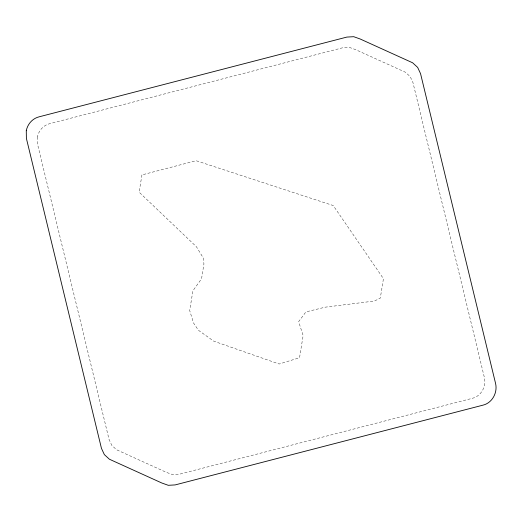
<?xml version="1.0" encoding="UTF-8"?>
<svg xmlns="http://www.w3.org/2000/svg" width="522" height="522" viewBox="0 0 522 522"><rect width="100%" height="100%" fill="white"/><g stroke="black" fill="none" stroke-linecap="round" stroke-linejoin="round"><path stroke-width="0.39" stroke-dasharray="2.61 1.96" d="M141.938 174.916L139.146 192.181L196.468 246.802L203.169 257.79L203.945 263.949L201.551 278.748L192.892 290.819L189.695 310.551L193.538 323.007L198.432 330.269L213.739 341.166L279.192 364.017L299.543 357.733L303.138 335.529L298.643 321.669L305.905 311.908L325.226 307.171L374.515 301.024L380.303 298.075L383.442 278.696L333.251 205.557L196.102 160.704L141.938 174.916M37.447 136.914L37.564 144.255L109.046 439.426L111.806 445.377L116.621 449.781L166.551 472.43L172.691 474.622L179.222 474.257L472.129 398.364C481.127 396.374 486.445 386.521 484.436 377.745L412.954 82.574L410.194 76.623L405.379 72.219L355.449 49.57L349.309 47.378L342.778 47.743L49.871 123.636C43.437 125.143 38.726 130.526 37.447 136.914"/><path stroke-width="0.78" d="M26.27 130.709L26.394 138.415L101.451 448.346L104.341 454.597L109.398 459.223L161.833 483.007L168.28 485.303L175.131 484.918L482.687 405.229C492.135 403.141 497.72 392.792 495.606 383.585L420.549 73.654L417.659 67.403L412.602 62.777L360.167 38.993L353.72 36.697L346.869 37.082L39.313 116.771C32.56 118.35 27.614 124.001 26.27 130.709"/></g></svg>
